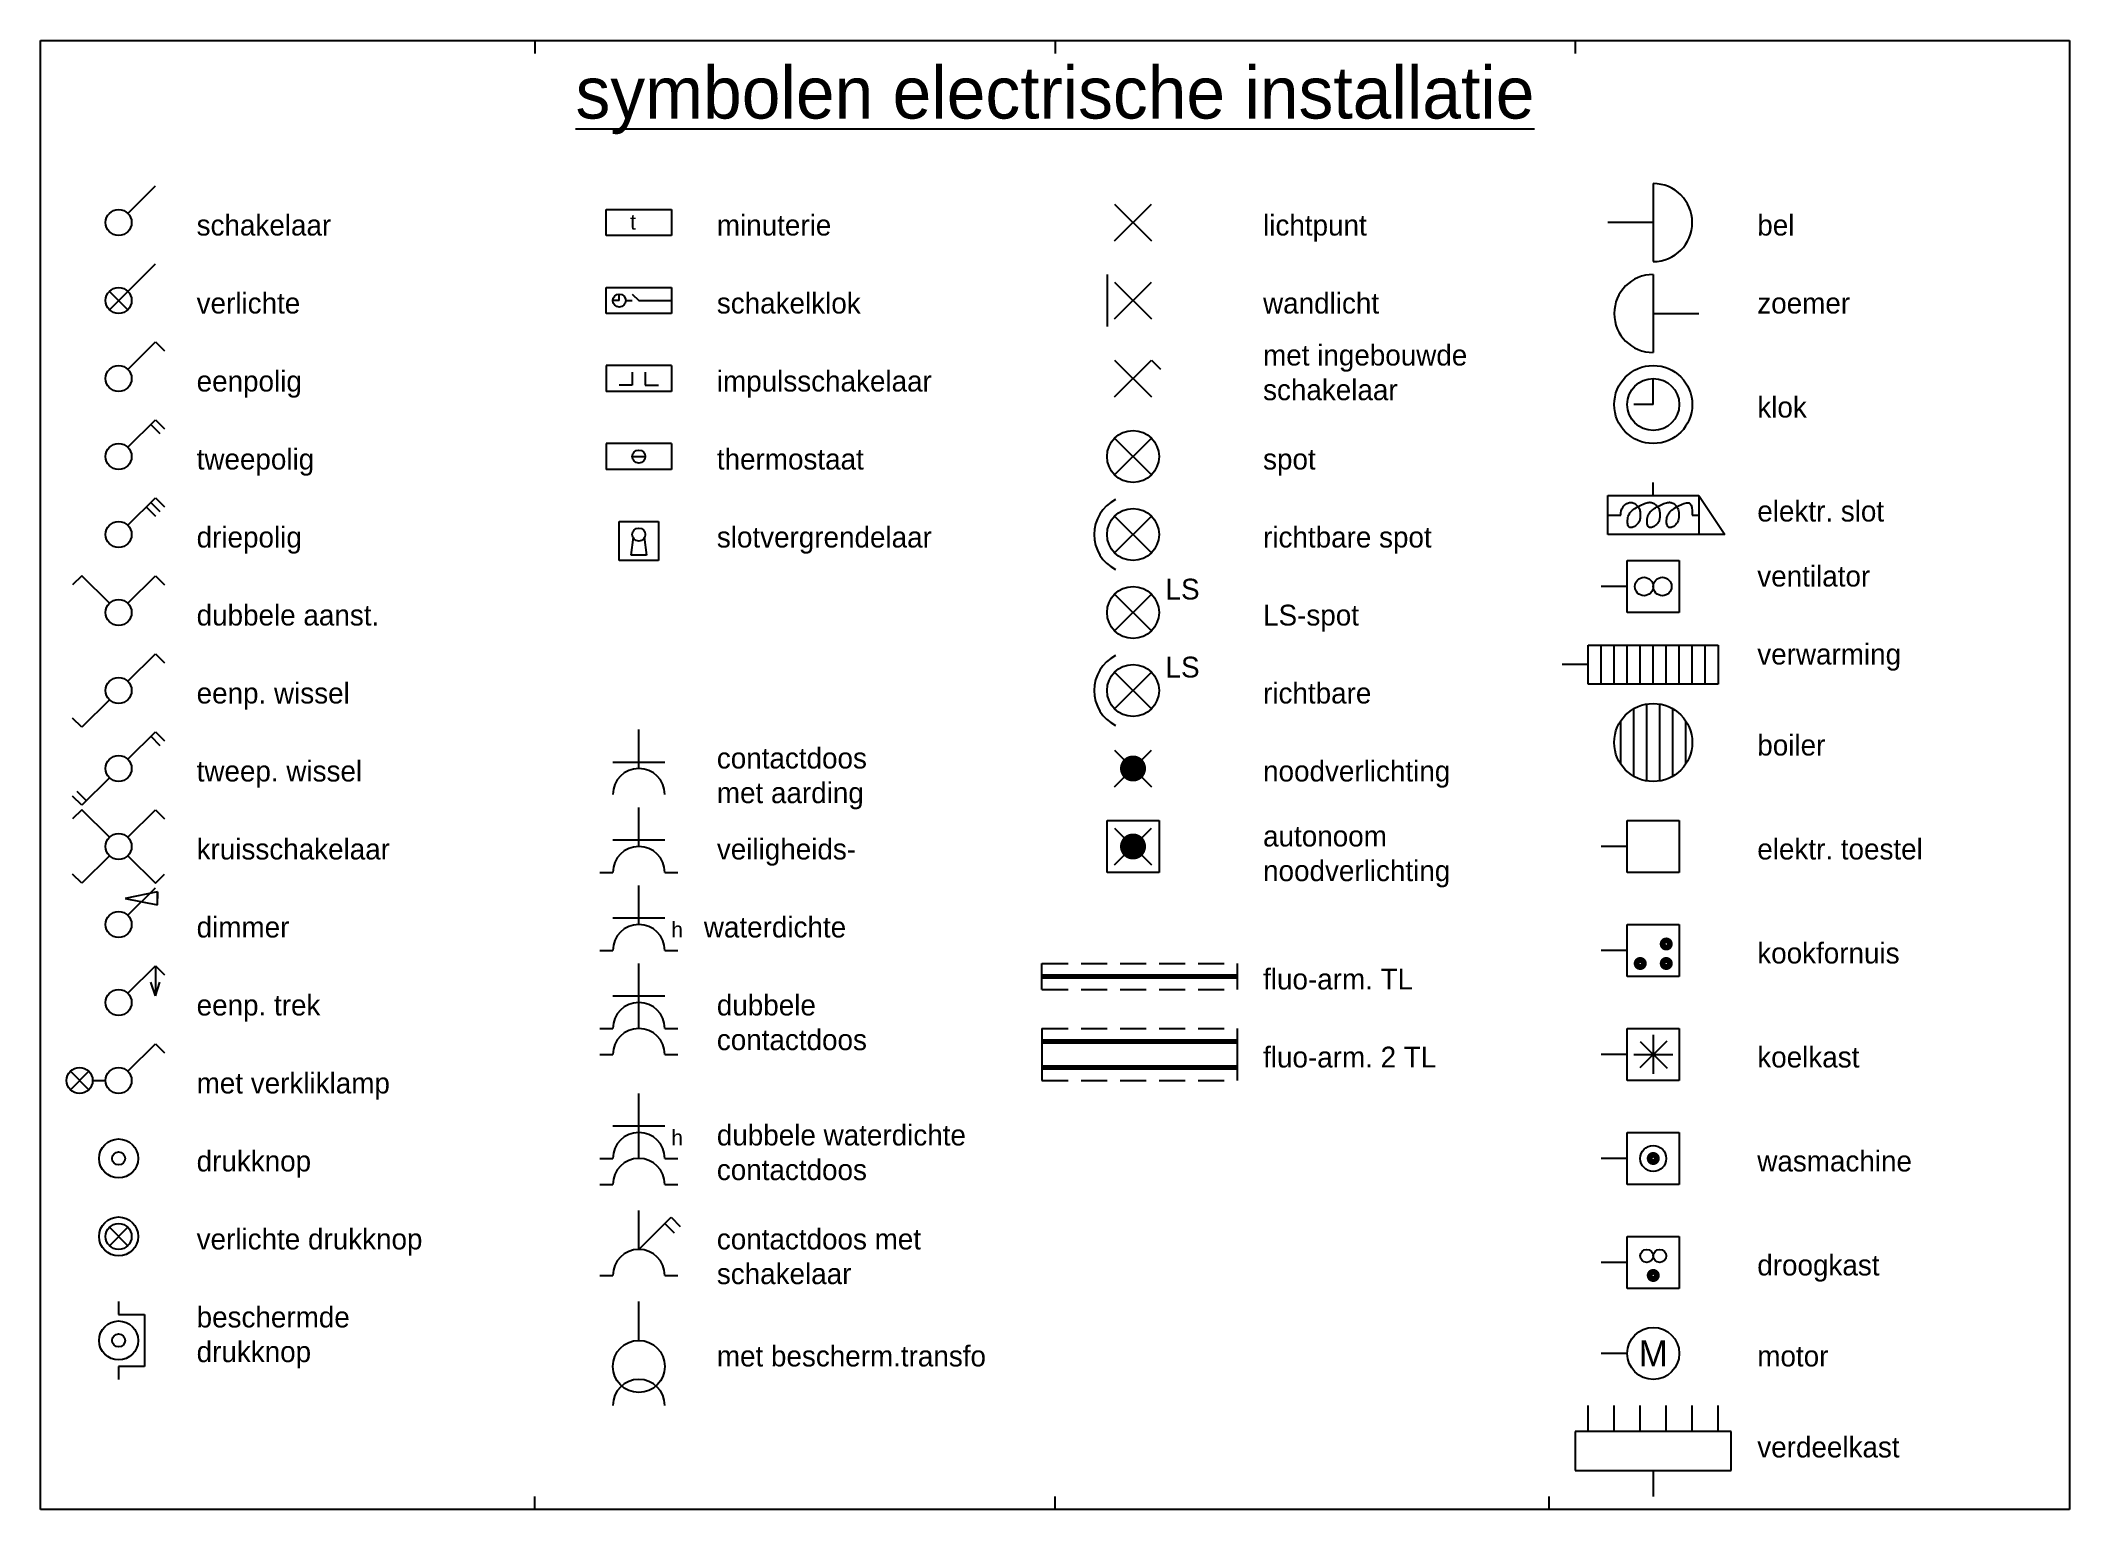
# Model space of a CAD drawing. Extents: x 0 to 780, y 0 to 565.
import ezdxf
from ezdxf.enums import TextEntityAlignment as Align

# ---------------------------------------------------------------- set-up
doc = ezdxf.new("R2010")
doc.units = 0
doc.header["$LTSCALE"] = 20
doc.header["$MEASUREMENT"] = 0
doc.linetypes.add('DASHED', pattern=[0.75, 0.5, -0.25])
doc.layers.get('0').update_dxf_attribs({"linetype": 'CONTINUOUS'})

# ---------------------------------------------------------------- blocks, each defined once
blk = doc.blocks.new('EL-SCH', base_point=(40, 510))
blk.add_line((43.53552, 513.5356), (54.14214, 524.1422))
blk.add_circle((40, 510), 5)
blk = doc.blocks.new('EL-SCHVERLICHT', base_point=(40, 480))
for p, q in [((43.53552, 483.5356), (54.14214, 494.1422)), ((36.46446, 483.5356), (43.53554, 476.4644)), ((43.53554, 483.5356), (36.46446, 476.4644))]:
    blk.add_line(p, q)
blk.add_circle((40, 480), 5)
blk = doc.blocks.new('EL-SCH1', base_point=(40, 450))
for p, q in [((43.53552, 453.53554), (54.14214, 464.1422)), ((54.14214, 464.1422), (57.67766, 460.6066))]:
    blk.add_line(p, q)
blk.add_circle((40, 450), 5)
blk = doc.blocks.new('EL-SCH2', base_point=(40, 420))
for p, q in [((43.53552, 423.53554), (54.14214, 434.14214)), ((52.37436, 432.37436), (55.9099, 428.83884)), ((54.14214, 434.14214), (57.67766, 430.60662))]:
    blk.add_line(p, q)
blk.add_circle((40, 420), 5)
blk = doc.blocks.new('EL-SCH3', base_point=(40, 390))
for p, q in [((43.53552, 393.53554), (54.14214, 404.14214)), ((50.6066, 400.60662), (54.14214, 397.07108)), ((52.37436, 402.37436), (55.9099, 398.83884)), ((54.14214, 404.14214), (57.67766, 400.60662))]:
    blk.add_line(p, q)
blk.add_circle((40, 390), 5)
blk = doc.blocks.new('EL-SCHDIMMER', base_point=(40, 240))
for p, q in [((55, 252.5), (42.5, 250)), ((42.5, 250), (55, 247.5)), ((43.53552, 243.5356), (54.14214, 254.1422)), ((55, 247.5), (55, 252.5)), ((55, 252.5), (55, 250))]:
    blk.add_line(p, q)
blk.add_circle((40, 240), 5)
blk = doc.blocks.new('EL-SCHDRUK', base_point=(40, 150))
for radius in [7.5, 2.5]:
    blk.add_circle((40, 150), radius)
blk = doc.blocks.new('EL-SCHDRUKVERLICHT', base_point=(40, 120))
for p, q in [((36.46, 116.46), (43.54, 123.54)), ((43.54, 116.46), (36.46, 123.54))]:
    blk.add_line(p, q)
for radius in [7.5, 5]:
    blk.add_circle((40, 120), radius)
blk = doc.blocks.new('EL-SCHTREK', base_point=(40, 210))
for p, q in [((43.53552, 213.53556), (54.14214, 224.1422)), ((54.14214, 224.1422), (57.67768, 220.6066)), ((54.14214, 224.1422), (54.14214, 220)), ((54.14214, 220), (54.14214, 212.5)), ((54.14214, 212.5), (52.37438, 217.8034)), ((54.14214, 212.5), (55.9099, 217.8034))]:
    blk.add_line(p, q)
blk.add_circle((40.00002, 210), 5)
blk = doc.blocks.new('EL-SCHDRUKBESCHERMD', base_point=(40, 90))
for p, q in [((40, 105), (40, 100)), ((40, 100), (50, 100)), ((50, 100), (50, 80)), ((50, 80), (40, 80)), ((40, 80), (40, 75))]:
    blk.add_line(p, q)
for radius in [7.5, 2.5]:
    blk.add_circle((40, 90), radius)
blk = doc.blocks.new('EL-MINUTERIE', base_point=(250, 505))
for p, q in [((237.5, 505), (237.5, 515)), ((237.5, 515), (262.5, 515)), ((262.5, 515), (262.5, 505)), ((262.5, 505), (237.5, 505))]:
    blk.add_line(p, q)
blk.add_text('t', height=6).set_placement((246.66798, 507.279))
blk = doc.blocks.new('EL-SCHAKELKLOK', base_point=(250, 475))
for p, q in [((237.5, 475), (237.5, 485)), ((237.5, 485), (262.5, 485)), ((262.5, 485), (262.5, 475)), ((242.5, 480), (240, 480)), ((242.5, 480), (242.5, 482.5)), ((245, 480), (247.5, 480)), ((247.5, 482.5), (250, 480)), ((250, 480), (262.5, 480)), ((262.5, 475), (237.5, 475))]:
    blk.add_line(p, q)
blk.add_circle((242.5, 480), 2.5)
blk = doc.blocks.new('EL-IMPULS', base_point=(250, 445))
for p, q in [((262.5, 455), (237.5, 455)), ((237.5, 455), (237.5, 445)), ((247.5, 452.5), (247.5, 447.5)), ((252.5, 452.5), (252.5, 447.5)), ((262.5, 455), (262.5, 445)), ((262.5, 445), (237.5, 445)), ((247.5, 447.5), (242.5, 447.5)), ((252.5, 447.5), (257.5, 447.5))]:
    blk.add_line(p, q)
blk = doc.blocks.new('EL-THERMOSTAAT', base_point=(250, 415))
for p, q in [((262.5, 425), (237.5, 425)), ((237.5, 425), (237.5, 415)), ((262.5, 425), (262.5, 415)), ((262.5, 415), (237.5, 415)), ((247.5, 420), (252.5, 420))]:
    blk.add_line(p, q)
blk.add_circle((250, 420), 2.5)
blk = doc.blocks.new('EL-SLOTVERGRENDELAAR', base_point=(250, 380))
for p, q in [((242.5, 380), (242.5, 395)), ((242.5, 395), (257.5, 395)), ((257.5, 395), (257.5, 380)), ((247, 382), (248, 389)), ((252, 389), (253, 382)), ((257.5, 380), (242.5, 380)), ((253, 382), (247, 382))]:
    blk.add_line(p, q)
blk.add_circle((250, 390), 2.5)
blk = doc.blocks.new('EL-CON', base_point=(250, 315))
for p, q in [((250, 300), (250, 315)), ((240, 302.5), (260, 302.5))]:
    blk.add_line(p, q)
blk.add_arc((250, 290), 10, 0, 180)
blk = doc.blocks.new('EL-CONV', base_point=(250, 285))
for p, q in [((250, 270), (250, 285)), ((240, 272.5), (260, 272.5)), ((235, 260), (240, 260)), ((260, 260), (265, 260))]:
    blk.add_line(p, q)
blk.add_arc((250, 260), 10, 0, 180)
blk = doc.blocks.new('EL-CONVH', base_point=(250, 255))
for p, q in [((250, 240), (250, 255)), ((240, 242.5), (260, 242.5)), ((235, 230), (240, 230)), ((260, 230), (265, 230))]:
    blk.add_line(p, q)
blk.add_arc((250, 230), 10, 0, 180)
blk.add_text('h', height=6).set_placement((262.5, 235))
blk = doc.blocks.new('EL-CONV2', base_point=(250, 225))
for p, q in [((250, 200), (250, 225)), ((240, 212.5), (260, 212.5)), ((235, 200), (240, 200)), ((260, 200), (265, 200)), ((235, 190), (240, 190)), ((260, 190), (265, 190))]:
    blk.add_line(p, q)
for centre in [(250, 200), (250, 190)]:
    blk.add_arc(centre, 10, 0, 180)
blk = doc.blocks.new('EL-CONVH2', base_point=(250, 180))
for p, q in [((250, 155), (250, 180)), ((240, 167.5), (260, 167.5)), ((235, 155), (240, 155)), ((260, 155), (265, 155)), ((235, 145), (240, 145)), ((260, 145), (265, 145))]:
    blk.add_line(p, q)
for centre in [(250, 155), (250, 145)]:
    blk.add_arc(centre, 10, 0, 180)
blk.add_text('h', height=6).set_placement((262.5, 160))
blk = doc.blocks.new('EL-CONSCH', base_point=(250, 125))
for p, q in [((250, 110), (250, 125)), ((250, 110), (262.37, 122.37)), ((260, 120), (263.54, 116.46)), ((262.37, 122.37), (265.91, 118.84)), ((235, 100), (240, 100)), ((260, 100), (265, 100))]:
    blk.add_line(p, q)
blk.add_arc((250, 100), 10, 0, 180)
blk = doc.blocks.new('EL-CONTRANSFO', base_point=(250, 95))
blk.add_line((250, 80), (250, 95))
blk.add_circle((250, 70), 10)
blk.add_arc((250, 55), 10, 0, 180)
blk = doc.blocks.new('EL-LICHT', base_point=(460, 510))
for p, q in [((452.93, 517.07), (467.07, 502.93)), ((452.93, 502.93), (467.07, 517.07))]:
    blk.add_line(p, q)
blk = doc.blocks.new('EL-WANDLICHT', base_point=(460, 480))
for p, q in [((450, 490), (450, 470)), ((452.93, 472.93), (467.07, 487.07)), ((452.93, 487.07), (467.07, 472.93))]:
    blk.add_line(p, q)
blk = doc.blocks.new('EL-LICHTSCH', base_point=(460, 450))
for p, q in [((452.93, 442.93), (467.07, 457.07)), ((452.93, 457.07), (467.07, 442.93)), ((467.07, 457.07), (470.61, 453.54))]:
    blk.add_line(p, q)
blk = doc.blocks.new('EL-SPOT', base_point=(460, 420))
for p, q in [((452.93, 412.93), (467.07, 427.07)), ((452.93, 427.07), (467.07, 412.93))]:
    blk.add_line(p, q)
blk.add_circle((460, 420), 10)
blk = doc.blocks.new('EL-SPOTRI', base_point=(460, 390))
for p, q in [((452.93, 397.07), (467.07, 382.93)), ((452.93, 382.93), (467.07, 397.07))]:
    blk.add_line(p, q)
blk.add_circle((460, 390), 10)
blk.add_arc((460, 390), 15, 116.56505, 243.43495)
blk = doc.blocks.new('EL-LSSPOT', base_point=(460, 360))
for p, q in [((452.93, 367.07), (467.07, 352.93)), ((452.93, 352.93), (467.07, 367.07))]:
    blk.add_line(p, q)
blk.add_circle((460, 360), 10)
blk.add_text('LS', height=8).set_placement((472.5, 365))
blk = doc.blocks.new('EL-LSSPOTRI', base_point=(460, 330))
for p, q in [((452.93, 322.93), (467.07, 337.07)), ((452.93, 337.07), (467.07, 322.93))]:
    blk.add_line(p, q)
blk.add_circle((460, 330), 10)
blk.add_arc((460, 330), 15, 116.56505, 243.43495)
blk.add_text('LS', height=8).set_placement((472.5, 335))
blk = doc.blocks.new('EL-NOODVERL', base_point=(460, 300))
for p, q in [((452.93, 307.07), (467.07, 292.93)), ((452.93, 292.93), (467.07, 307.07))]:
    blk.add_line(p, q)
at = {"const_width": 4.75}
blk.add_lwpolyline([(457.38, 300, 1), (462.62, 300, 1)], format="xyb", close=True, dxfattribs=at)
blk = doc.blocks.new('EL-NOODVERLAUT', base_point=(460, 270))
for p, q in [((450, 280), (470, 280)), ((450, 260), (450, 280)), ((452.93, 262.93), (467.07, 277.07)), ((452.93, 277.07), (467.07, 262.93)), ((470, 280), (470, 260)), ((470, 260), (450, 260))]:
    blk.add_line(p, q)
at = {"const_width": 4.75}
blk.add_lwpolyline([(457.38, 270, 1), (462.62, 270, 1)], format="xyb", close=True, dxfattribs=at)
blk = doc.blocks.new('EL-TL1', base_point=(460, 220))
at = {"linetype": 'DASHED'}
for p, q in [((425, 225), (500, 225)), ((425, 215), (500, 215))]:
    blk.add_line(p, q, dxfattribs=at)
for p, q in [((425, 215), (425, 225)), ((500, 225), (500, 215))]:
    blk.add_line(p, q)
at = {"const_width": 2}
blk.add_lwpolyline([(425, 220), (500, 220)], dxfattribs=at)
blk = doc.blocks.new('EL-TL2', base_point=(460, 190))
at = {"linetype": 'DASHED'}
for p, q in [((425, 200), (500, 200)), ((425, 180), (500, 180))]:
    blk.add_line(p, q, dxfattribs=at)
for p, q in [((425, 200), (425, 180)), ((500, 200), (500, 180))]:
    blk.add_line(p, q)
at = {"const_width": 2}
for points in [[(425, 195), (500, 195)], [(425, 185), (500, 185)]]:
    blk.add_lwpolyline(points, dxfattribs=at)
blk = doc.blocks.new('EL-BEL', base_point=(670, 515))
for p, q in [((670, 530), (670, 500)), ((670, 515), (652.5, 515))]:
    blk.add_line(p, q)
blk.add_arc((670, 515), 15, 270, 90)
blk = doc.blocks.new('EL-ZOEMER', base_point=(670, 480))
for p, q in [((670, 495), (670, 465)), ((670, 480), (687.5, 480))]:
    blk.add_line(p, q)
blk.add_arc((670, 480), 15, 90, 270)
blk = doc.blocks.new('EL-KLOK', base_point=(670, 440))
for q in [(670, 450), (662.5, 440)]:
    blk.add_line((670, 440), q)
for radius in [15, 10]:
    blk.add_circle((670, 440), radius)
blk = doc.blocks.new('EL-SLOT', base_point=(670, 410))
for p, q in [((670, 410), (670, 415)), ((652.5, 410), (687.5, 410)), ((652.5, 395), (652.5, 410)), ((687.5, 410), (697.5, 395)), ((687.5, 410), (687.5, 395)), ((652.5, 402.5), (657.5, 402.5)), ((685, 402.5), (687.5, 402.5)), ((687.5, 395), (652.5, 395)), ((697.5, 395), (687.5, 395))]:
    blk.add_line(p, q)
blk.add_lwpolyline([(657.5, 402.5), (657.5558, 403.38012), (657.7116, 404.1504), (657.9504, 404.81812), (658.2552, 405.39062), (658.6088, 405.87524), (658.9942, 406.2793), (659.3942, 406.6101), (659.7916, 406.875), (660.173, 407.08048), (660.5372, 407.22982), (660.8866, 407.32544), (661.224, 407.3698), (661.5516, 407.36532), (661.8718, 407.31446), (662.187, 407.21964), (662.5, 407.08334), (662.8116, 406.90836), (663.1184, 406.69922), (663.4156, 406.46078), (663.698, 406.19792), (663.9608, 405.91552), (664.1992, 405.61848), (664.4084, 405.31168), (664.5834, 405), (664.7208, 404.6875), (664.8242, 404.375), (664.8982, 404.0625), (664.948, 403.75), (664.978, 403.4375), (664.9934, 403.125), (664.9992, 402.8125), (665, 402.5), (664.9992, 402.1875), (664.9934, 401.875), (664.978, 401.5625), (664.948, 401.25), (664.8982, 400.9375), (664.8242, 400.625), (664.7208, 400.3125), (664.5834, 400), (664.4084, 399.68832), (664.1992, 399.38152), (663.9608, 399.08448), (663.698, 398.80208), (663.4156, 398.53922), (663.1184, 398.30078), (662.8116, 398.09164), (662.5, 397.91666), (662.1884, 397.78076), (661.8816, 397.6888), (661.5844, 397.64568), (661.302, 397.65626), (661.0392, 397.72542), (660.8008, 397.85808), (660.5916, 398.05908), (660.4166, 398.33334), (660.28, 398.68246), (660.1822, 399.09506), (660.1236, 399.55648), (660.1042, 400.05208), (660.1236, 400.56722), (660.1822, 401.08724), (660.28, 401.5975), (660.4166, 402.08334), (660.5924, 402.53336), (660.8072, 402.94922), (661.0612, 403.33578), (661.3542, 403.69792), (661.6862, 404.04052), (662.0572, 404.36848), (662.4674, 404.68668), (662.9166, 405), (663.4034, 405.31168), (663.9192, 405.61848), (664.4548, 405.91552), (665, 406.19792), (665.5452, 406.46078), (666.0808, 406.69922), (666.5966, 406.90836), (667.0834, 407.08334), (667.5334, 407.22006), (667.9492, 407.3177), (668.3358, 407.3763), (668.698, 407.39584), (669.0406, 407.3763), (669.3684, 407.3177), (669.6866, 407.22006), (670, 407.08334), (670.3116, 406.90836), (670.6184, 406.69922), (670.9156, 406.46078), (671.198, 406.19792), (671.4608, 405.91552), (671.6992, 405.61848), (671.9084, 405.31168), (672.0834, 405), (672.2208, 404.6875), (672.3242, 404.375), (672.3982, 404.0625), (672.448, 403.75), (672.478, 403.4375), (672.4934, 403.125), (672.4992, 402.8125), (672.5, 402.5), (672.4992, 402.1875), (672.4934, 401.875), (672.478, 401.5625), (672.448, 401.25), (672.3982, 400.9375), (672.3242, 400.625), (672.2208, 400.3125), (672.0834, 400), (671.9084, 399.68832), (671.6992, 399.38152), (671.4608, 399.08448), (671.198, 398.80208), (670.9156, 398.53922), (670.6184, 398.30078), (670.3116, 398.09164), (670, 397.91666), (669.6884, 397.78076), (669.3816, 397.6888), (669.0844, 397.64568), (668.802, 397.65626), (668.5392, 397.72542), (668.3008, 397.85808), (668.0916, 398.05908), (667.9166, 398.33334), (667.78, 398.68246), (667.6822, 399.09506), (667.6236, 399.55648), (667.6042, 400.05208), (667.6236, 400.56722), (667.6822, 401.08724), (667.78, 401.5975), (667.9166, 402.08334), (668.0924, 402.53336), (668.3072, 402.94922), (668.5612, 403.33578), (668.8542, 403.69792), (669.1862, 404.04052), (669.5572, 404.36848), (669.9674, 404.68668), (670.4166, 405), (670.9034, 405.31168), (671.4192, 405.61848), (671.9548, 405.91552), (672.5, 406.19792), (673.0452, 406.46078), (673.5808, 406.69922), (674.0966, 406.90836), (674.5834, 407.08334), (675.0334, 407.22006), (675.4492, 407.3177), (675.8358, 407.3763), (676.198, 407.39584), (676.5406, 407.3763), (676.8684, 407.3177), (677.1866, 407.22006), (677.5, 407.08334), (677.8116, 406.90756), (678.1184, 406.6927), (678.4156, 406.4388), (678.698, 406.14584), (678.9608, 405.8138), (679.1992, 405.4427), (679.4084, 405.03256), (679.5834, 404.58334), (679.72, 404.09668), (679.8178, 403.58072), (679.8764, 403.04524), (679.8958, 402.5), (679.8764, 401.95476), (679.8178, 401.41928), (679.72, 400.90332), (679.5834, 400.41666), (679.4084, 399.96744), (679.1992, 399.5573), (678.9608, 399.1862), (678.698, 398.85416), (678.4156, 398.5612), (678.1184, 398.3073), (677.8116, 398.09244), (677.5, 397.91666), (677.1884, 397.78076), (676.8816, 397.6888), (676.5844, 397.64568), (676.302, 397.65626), (676.0392, 397.72542), (675.8008, 397.85808), (675.5916, 398.05908), (675.4166, 398.33334), (675.28, 398.68246), (675.1822, 399.09506), (675.1236, 399.55648), (675.1042, 400.05208), (675.1236, 400.56722), (675.1822, 401.08724), (675.28, 401.5975), (675.4166, 402.08334), (675.5924, 402.53336), (675.8072, 402.94922), (676.0612, 403.33578), (676.3542, 403.69792), (676.6862, 404.04052), (677.0572, 404.36848), (677.4674, 404.68668), (677.9166, 405), (678.4038, 405.31168), (678.9226, 405.61848), (679.4658, 405.91552), (680.026, 406.19792), (680.5962, 406.46078), (681.1686, 406.69922), (681.7362, 406.90836), (682.2916, 407.08334), (682.8268, 407.2111), (683.33, 407.2461), (683.7894, 407.1346), (684.1928, 406.82292), (684.5276, 406.25732), (684.782, 405.38412), (684.9434, 404.14958), (685, 402.5)])
blk = doc.blocks.new('EL-VENTILATOR', base_point=(670, 375))
for p, q in [((660, 365), (660, 385)), ((660, 385), (680, 385)), ((680, 385), (680, 365)), ((660, 375), (650, 375)), ((680, 365), (660, 365))]:
    blk.add_line(p, q)
for centre in [(666.46, 375), (673.54, 375)]:
    blk.add_circle(centre, 3.54)
blk = doc.blocks.new('EL-VERWARMING', base_point=(670, 345))
for p, q in [((645, 337.5), (645, 352.5)), ((645, 352.5), (695, 352.5)), ((650, 337.5), (650, 352.5)), ((655, 337.5), (655, 352.5)), ((660, 337.5), (660, 352.5)), ((665, 337.5), (665, 352.5)), ((670, 337.5), (670, 352.5)), ((675, 337.5), (675, 352.5)), ((680, 337.5), (680, 352.5)), ((685, 337.5), (685, 352.5)), ((690, 337.5), (690, 352.5)), ((695, 352.5), (695, 337.5)), ((645, 345), (635, 345)), ((695, 337.5), (645, 337.5))]:
    blk.add_line(p, q)
blk = doc.blocks.new('EL-BOILER', base_point=(670, 310))
for p, q in [((662.5, 297.01), (662.5, 322.99)), ((667.5, 295.21), (667.5, 324.79)), ((672.5, 295.21), (672.5, 324.79)), ((677.5, 297.01), (677.5, 322.99)), ((657.5, 301.71), (657.5, 318.29)), ((682.5, 301.71), (682.5, 318.29))]:
    blk.add_line(p, q)
blk.add_circle((670, 310), 15)
blk = doc.blocks.new('EL-TOESTEL', base_point=(670, 270))
for p, q in [((660, 280), (680, 280)), ((660, 260), (660, 280)), ((680, 280), (680, 260)), ((660, 270), (650, 270)), ((680, 260), (660, 260))]:
    blk.add_line(p, q)
blk = doc.blocks.new('EL-KOOK', base_point=(670, 230))
for p, q in [((660, 220), (660, 240)), ((660, 240), (680, 240)), ((680, 240), (680, 220)), ((660, 230), (650, 230)), ((680, 220), (660, 220))]:
    blk.add_line(p, q)
at = {"const_width": 2.25}
for points in [[(673.625, 232.5, 1), (676.375, 232.5, 1)], [(663.625, 225, 1), (666.375, 225, 1)], [(673.625, 225, 1), (676.375, 225, 1)]]:
    blk.add_lwpolyline(points, format="xyb", close=True, dxfattribs=at)
blk = doc.blocks.new('EL-KOEL', base_point=(670, 190))
for p, q in [((660, 180), (660, 200)), ((660, 200), (680, 200)), ((665, 185), (675.3, 195.3)), ((665, 195), (675.3, 184.7)), ((670, 197.5), (670, 182.5)), ((680, 200), (680, 180)), ((660, 190), (650, 190)), ((662.5, 190), (677.5, 190)), ((680, 180), (660, 180))]:
    blk.add_line(p, q)
blk = doc.blocks.new('EL-WAS', base_point=(670, 150))
for p, q in [((660, 140), (660, 160)), ((660, 160), (680, 160)), ((680, 160), (680, 140)), ((660, 150), (650, 150)), ((680, 140), (660, 140))]:
    blk.add_line(p, q)
at = {"const_width": 2.25}
blk.add_lwpolyline([(668.625, 150, 1), (671.375, 150, 1)], format="xyb", close=True, dxfattribs=at)
blk.add_circle((670, 150), 5)
blk = doc.blocks.new('EL-DROOG', base_point=(670, 110))
for p, q in [((660, 120), (680, 120)), ((660, 100), (660, 120)), ((680, 120), (680, 100)), ((660, 110), (650, 110)), ((680, 100), (660, 100))]:
    blk.add_line(p, q)
at = {"const_width": 2.25}
blk.add_lwpolyline([(668.625, 105, 1), (671.375, 105, 1)], format="xyb", close=True, dxfattribs=at)
for centre in [(667.5, 112.5), (672.5, 112.5)]:
    blk.add_circle(centre, 2.5)
blk = doc.blocks.new('EL-MOTOR', base_point=(670, 75))
blk.add_line((660, 75), (650, 75))
blk.add_circle((670, 75), 10)
blk.add_text('M', height=10).set_placement((670, 70), align=Align.CENTER)
blk = doc.blocks.new('EL-VERDEELKAST', base_point=(670, 30))
for p, q in [((645, 45), (645, 55)), ((655, 45), (655, 55)), ((665, 45), (665, 55)), ((675, 45), (675, 55)), ((685, 45), (685, 55)), ((695, 45), (695, 55)), ((640, 45), (640, 30)), ((700, 45), (640, 45)), ((700, 30), (700, 45)), ((640, 30), (700, 30)), ((670, 30), (670, 20))]:
    blk.add_line(p, q)
blk = doc.blocks.new('EL-SCHVERKLIK', base_point=(60, 180))
for p, q in [((63.53552, 183.53554), (74.14214, 194.14214)), ((74.14214, 194.14214), (77.67766, 190.60662)), ((41.46448, 176.46446), (48.53552, 183.53554)), ((48.53552, 176.46446), (41.46448, 183.53554)), ((50, 180), (55, 180))]:
    blk.add_line(p, q)
for centre in [(45, 180), (60, 180)]:
    blk.add_circle(centre, 5)
blk = doc.blocks.new('EL-SCHDUBBEL', base_point=(60, 360))
for p, q in [((45.857868, 374.14214), (42.32233, 370.60662)), ((56.46448, 363.53554), (45.857868, 374.14214)), ((63.53552, 363.53554), (74.14214, 374.14214)), ((74.14214, 374.14214), (77.67766, 370.60662))]:
    blk.add_line(p, q)
blk.add_circle((60, 360), 5)
blk = doc.blocks.new('EL-SCHWISSEL1', base_point=(60, 330))
for p, q in [((63.53554, 333.53552), (74.14214, 344.14214)), ((74.14214, 344.14214), (77.67766, 340.60662)), ((56.46448, 326.46446), (45.857868, 315.85786)), ((45.857868, 315.85786), (42.32233, 319.39338))]:
    blk.add_line(p, q)
blk.add_circle((60, 330), 5)
blk = doc.blocks.new('EL-SCHWISSEL2', base_point=(60, 300))
for p, q in [((63.53552, 303.53554), (74.14214, 314.14214)), ((72.37436, 312.37436), (75.9099, 308.83884)), ((74.14214, 314.14214), (77.67766, 310.60662)), ((56.46446, 296.46448), (45.857868, 285.85786)), ((45.857868, 285.85786), (42.322328, 289.39338)), ((47.625632, 287.62564), (44.090096, 291.16116))]:
    blk.add_line(p, q)
blk.add_circle((60, 300), 5)
blk = doc.blocks.new('EL-SCHKRUIS', base_point=(60, 270))
for p, q in [((45.85786, 284.1422), (42.32234, 280.6066)), ((56.46448, 273.5356), (45.85786, 284.1422)), ((63.53552, 273.5356), (74.14214, 284.1422)), ((74.14214, 284.1422), (77.67766, 280.6066)), ((56.46448, 266.4644), (45.85786, 255.8578)), ((63.53552, 266.4644), (74.14214, 255.8578)), ((45.85786, 255.8578), (42.32234, 259.3934)), ((74.14214, 255.8578), (77.67766, 259.3934))]:
    blk.add_line(p, q)
blk.add_circle((60, 270), 5)

msp = doc.modelspace()

# ---------------------------------------------------------------- linework, layer by layer
at = {"color": 0, "linetype": 'ByBlock'}
for p, q in [((0, 0), (0, 565)), ((0, 565), (780, 565)), ((190, 565), (190, 560)), ((390, 565), (390, 560)), ((590, 565), (590, 560)), ((780, 565), (780, 0)), ((780, 0), (0, 0)), ((190, 0), (190, 5)), ((390, 0), (390, 5)), ((580, 0), (580, 5))]:
    msp.add_line(p, q, dxfattribs=at)

# ---------------------------------------------------------------- block references
for name, p in [('EL-SCH', (30, 495)), ('EL-BEL', (620, 495)), ('EL-MINUTERIE', (230, 490)), ('EL-LICHT', (420, 495)), ('EL-SCHVERLICHT', (30, 465)), ('EL-SCHAKELKLOK', (230, 460)), ('EL-WANDLICHT', (420, 465)), ('EL-ZOEMER', (620, 460)), ('EL-SCH1', (30, 435)), ('EL-IMPULS', (230, 430)), ('EL-LICHTSCH', (420, 435)), ('EL-KLOK', (620, 425)), ('EL-SCH2', (30, 405)), ('EL-SPOT', (420, 405)), ('EL-THERMOSTAAT', (230, 400)), ('EL-SLOT', (620, 390)), ('EL-SCH3', (30, 375)), ('EL-SPOTRI', (420, 375)), ('EL-SLOTVERGRENDELAAR', (230, 365)), ('EL-SCHDUBBEL', (30, 345)), ('EL-VENTILATOR', (620, 355)), ('EL-LSSPOT', (420, 345)), ('EL-SCHWISSEL1', (30, 315)), ('EL-LSSPOTRI', (420, 315)), ('EL-VERWARMING', (620, 325)), ('EL-BOILER', (620, 295)), ('EL-SCHWISSEL2', (30, 285)), ('EL-CON', (230, 300)), ('EL-NOODVERL', (420, 285)), ('EL-SCHKRUIS', (30, 255)), ('EL-CONV', (230, 270)), ('EL-NOODVERLAUT', (420, 255)), ('EL-TOESTEL', (620, 255)), ('EL-SCHDIMMER', (30, 225)), ('EL-CONVH', (230, 240)), ('EL-KOOK', (620, 215)), ('EL-SCHTREK', (30, 195)), ('EL-CONV2', (230, 210)), ('EL-TL1', (420, 205)), ('EL-TL2', (420, 175)), ('EL-KOEL', (620, 175)), ('EL-SCHVERKLIK', (30, 165)), ('EL-CONVH2', (230, 160)), ('EL-SCHDRUK', (30, 135)), ('EL-WAS', (620, 135)), ('EL-SCHDRUKVERLICHT', (30, 105)), ('EL-CONSCH', (230, 115)), ('EL-DROOG', (620, 95)), ('EL-SCHDRUKBESCHERMD', (30, 65)), ('EL-CONTRANSFO', (230, 80)), ('EL-MOTOR', (620, 60)), ('EL-VERDEELKAST', (620, 15))]:
    msp.add_blockref(name, p, dxfattribs=at)

# ---------------------------------------------------------------- texts
msp.add_text('%%usymbolen electrische installatie', height=20, dxfattribs=at).set_placement((390, 535), align=Align.CENTER)
for s, p in [('schakelaar', (60, 490)), ('minuterie', (260, 490)), ('lichtpunt', (470, 490)), ('bel', (660, 490)), ('verlichte ', (60, 460)), ('schakelklok', (260, 460)), ('wandlicht', (470, 460)), ('zoemer', (660, 460)), ('met ingebouwde', (470, 440)), ('eenpolig', (60, 430)), ('impulsschakelaar', (260, 430)), ('schakelaar', (470, 426.67)), ('klok', (660, 420)), ('tweepolig', (60, 400)), ('thermostaat', (260, 400)), ('spot', (470, 400)), ('elektr. slot', (660, 380)), ('driepolig', (60, 370)), ('slotvergrendelaar', (260, 370)), ('richtbare spot', (470, 370)), ('ventilator', (660, 355)), ('dubbele aanst.', (60, 340)), ('LS-spot', (470, 340)), ('verwarming', (660, 325)), ('eenp. wissel', (60, 310)), ('richtbare ', (470, 310)), ('boiler', (660, 290)), ('contactdoos', (260, 285)), ('tweep. wissel', (60, 280)), ('noodverlichting', (470, 280)), ('met aarding', (260, 271.67)), ('kruisschakelaar', (60, 250)), ('veiligheids-', (260, 250)), ('autonoom', (470, 255)), ('elektr. toestel', (660, 250)), ('noodverlichting', (470, 241.67)), ('dimmer', (60, 220)), ('waterdichte ', (255, 220)), ('kookfornuis', (660, 210)), ('fluo-arm. TL', (470, 200)), ('eenp. trek', (60, 190)), ('dubbele', (260, 190)), ('contactdoos', (260, 176.67)), ('fluo-arm. 2 TL', (470, 170)), ('koelkast', (660, 170)), ('met verkliklamp', (60, 160)), ('dubbele waterdichte', (260, 140)), ('drukknop', (60, 130)), ('contactdoos', (260, 126.67)), ('wasmachine', (660, 130)), ('verlichte drukknop', (60, 100)), ('contactdoos met', (260, 100)), ('schakelaar', (260, 86.67)), ('droogkast', (660, 90)), ('beschermde ', (60, 70)), ('drukknop', (60, 56.67)), ('met bescherm.transfo', (260, 55)), ('motor', (660, 55)), ('verdeelkast', (660, 20))]:
    msp.add_text(s, height=8, dxfattribs=at).set_placement(p)

doc.saveas('drawing.dxf')
